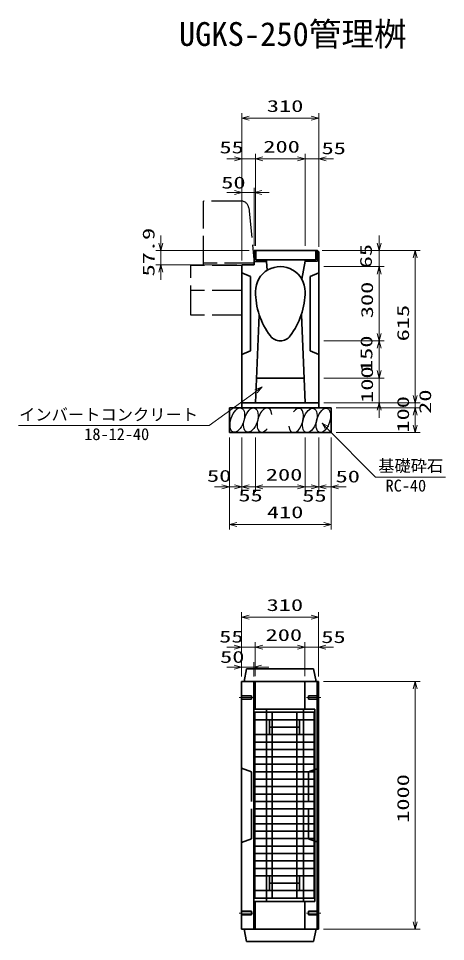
# Model space of a CAD drawing. Units: millimetres on the paper. Extents: x 15 to 1219, y 6 to 859.
# Drawn here: x 259.8 to 345.9, y 442.3 to 628.6 of the extents above; entities that cross this region are included whole.
import ezdxf
from ezdxf.enums import TextEntityAlignment as Align

# ---------------------------------------------------------------- set-up
doc = ezdxf.new("R2010")
doc.units = ezdxf.units.MM
doc.linetypes.add('DASHED', pattern=[7.5, 6, -1.5])
doc.linetypes.add('USER1', pattern=[18.5, 12, -1.5, 3.5, -1.5])
for name, color, linetype, lineweight in [('D-BMK（構造物基準線）', 2, 'USER1', 18), ('D-STR-DIM（寸法）', 7, 'Continuous', 13), ('D-STR-HTXT(基礎砕石-旗)', 7, 'Continuous', 13), ('D-STR-HTXT（旗上げ）', 7, 'Continuous', 13), ('D-STR-STRF(グリ)', 7, 'Continuous', 25), ('D-STR-STRF(歩車)', 7, 'DASHED', 25), ('D-STR-TXT(文字)', 7, 'DASHED', 18), ('D-STR（構造物）', 1, 'Continuous', 35)]:
    doc.layers.add(name, color=color, linetype=linetype, lineweight=lineweight)
doc.styles.add('ＭＳ ゴシック', font='')
doc.styles.get('ＭＳ ゴシック').set_extended_font_data('MS Gothic')

# ---------------------------------------------------------------- blocks, each defined once
blk = doc.blocks.new('_Open30')
at = {"color": 7, "linetype": 'Continuous', "lineweight": 13}
for p, q in [((-1, 0.2679), (0, 0)), ((0, 0), (-1, -0.2679)), ((0, 0), (-1, 0))]:
    blk.add_line(p, q, dxfattribs=at)

msp = doc.modelspace()

# ---------------------------------------------------------------- linework, layer by layer
at = {"layer": 'D-BMK（構造物基準線）'}
for p, q in [((304.326, 491.585), (307.175, 491.585)), ((320.75, 491.585), (317.9, 491.585)), ((304.326, 448.085), (307.175, 448.085)), ((320.75, 448.085), (317.9, 448.085))]:
    msp.add_line(p, q, dxfattribs=at)
at = {"layer": 'D-STR-DIM（寸法）'}
for p, q in [((304.839, 601.278), (304.839, 609.487)), ((304.839, 601.278), (304.839, 609.487)), ((320.339, 601.278), (320.339, 609.487)), ((320.339, 601.278), (320.339, 609.487)), ((306.339, 608.487), (318.839, 608.487)), ((306.339, 608.487), (318.839, 608.487)), ((303.339, 600.278), (301.839, 600.278)), ((303.339, 600.278), (301.839, 600.278)), ((304.839, 579.746), (304.839, 601.278)), ((304.839, 579.746), (304.839, 601.278)), ((304.839, 600.278), (307.589, 600.278)), ((304.839, 600.278), (307.589, 600.278)), ((307.589, 582.741), (307.589, 601.278)), ((307.589, 582.741), (307.589, 601.278)), ((307.589, 582.741), (307.589, 601.278)), ((307.589, 582.741), (307.589, 601.278)), ((309.089, 600.278), (310.589, 600.278)), ((309.089, 600.278), (316.089, 600.278)), ((309.089, 600.278), (310.589, 600.278)), ((309.089, 600.278), (316.089, 600.278)), ((316.089, 600.278), (314.589, 600.278)), ((316.089, 600.278), (314.589, 600.278)), ((317.589, 582.741), (317.589, 601.278)), ((317.589, 582.741), (317.589, 601.278)), ((317.589, 582.741), (317.589, 601.278)), ((317.589, 582.741), (317.589, 601.278)), ((317.589, 600.278), (320.339, 600.278)), ((317.589, 600.278), (320.339, 600.278)), ((320.339, 582.546), (320.339, 601.278)), ((320.339, 582.546), (320.339, 601.278)), ((321.839, 600.278), (323.339, 600.278)), ((321.839, 600.278), (323.339, 600.278)), ((304.839, 579.746), (304.839, 594.469)), ((304.839, 579.746), (304.839, 594.469)), ((307.339, 582.746), (307.339, 594.469)), ((307.339, 582.746), (307.339, 594.469)), ((303.339, 593.469), (301.839, 593.469)), ((303.339, 593.469), (301.839, 593.469)), ((304.839, 593.469), (307.339, 593.469)), ((304.839, 593.469), (307.339, 593.469)), ((308.839, 593.469), (310.339, 593.469)), ((308.839, 593.469), (310.339, 593.469)), ((288.504, 583.296), (288.504, 584.796)), ((332.531, 583.296), (332.531, 584.796)), ((306.339, 581.796), (287.504, 581.796)), ((288.504, 578.901), (288.504, 581.796)), ((321.054, 581.796), (333.531, 581.796)), ((332.531, 578.545), (332.531, 581.796)), ((333.531, 581.796), (340.791, 581.796)), ((339.791, 552.546), (339.791, 580.296)), ((303.839, 578.901), (287.504, 578.901)), ((321.339, 578.545), (333.531, 578.545)), ((321.339, 578.545), (333.531, 578.545)), ((288.504, 577.401), (288.504, 575.901)), ((332.531, 565.047), (332.531, 577.045)), ((332.531, 577.045), (332.531, 575.545)), ((321.339, 563.547), (333.531, 563.547)), ((321.339, 563.547), (333.531, 563.547)), ((332.531, 557.547), (332.531, 562.047)), ((332.531, 557.547), (332.531, 559.047)), ((321.339, 556.047), (333.531, 556.047)), ((321.339, 556.047), (333.531, 556.047)), ((332.531, 551.047), (332.531, 556.047)), ((339.791, 552.546), (339.791, 554.046)), ((321.339, 551.047), (333.531, 551.047)), ((321.339, 551.046), (340.791, 551.046)), ((321.339, 551.046), (340.791, 551.046)), ((323.839, 550.046), (340.791, 550.046)), ((323.839, 550.046), (340.791, 550.046)), ((332.531, 549.547), (332.531, 548.047)), ((339.791, 550.046), (339.791, 551.046)), ((339.791, 548.546), (339.791, 547.046)), ((339.791, 546.546), (339.791, 548.546)), ((302.339, 544.046), (302.339, 533.079)), ((304.839, 544.046), (304.839, 533.079)), ((304.839, 544.046), (304.839, 533.079)), ((307.589, 544.046), (307.589, 533.079)), ((307.589, 544.046), (307.589, 533.079)), ((317.589, 544.046), (317.589, 533.079)), ((317.589, 544.046), (317.589, 533.079)), ((320.339, 544.046), (320.339, 533.079)), ((320.339, 544.046), (320.339, 533.079)), ((322.839, 544.046), (322.839, 533.079)), ((323.839, 545.046), (340.791, 545.046)), ((300.839, 534.079), (299.339, 534.079)), ((303.339, 534.079), (301.839, 534.079)), ((302.339, 534.079), (304.839, 534.079)), ((302.339, 533.079), (302.339, 525.508)), ((304.839, 534.079), (307.589, 534.079)), ((306.339, 534.079), (307.839, 534.079)), ((309.089, 534.079), (310.589, 534.079)), ((309.089, 534.079), (316.089, 534.079)), ((316.089, 534.079), (314.589, 534.079)), ((318.839, 534.079), (317.339, 534.079)), ((317.589, 534.079), (320.339, 534.079)), ((320.339, 534.079), (322.839, 534.079)), ((321.839, 534.079), (323.339, 534.079)), ((322.839, 533.079), (322.839, 525.508)), ((324.339, 534.079), (325.839, 534.079)), ((303.839, 526.508), (321.339, 526.508)), ((304.788, 502.732), (304.788, 508.782)), ((320.288, 502.762), (320.288, 508.782)), ((306.288, 507.782), (318.788, 507.782)), ((303.288, 501.732), (301.788, 501.732)), ((304.788, 495.835), (304.788, 502.732)), ((304.788, 501.732), (307.538, 501.732)), ((307.538, 495.887), (307.538, 502.732)), ((307.538, 495.887), (307.538, 502.732)), ((309.038, 501.732), (310.538, 501.732)), ((309.038, 501.732), (316.038, 501.732)), ((316.038, 501.732), (314.538, 501.732)), ((317.538, 495.902), (317.538, 502.732)), ((317.538, 495.872), (317.538, 502.732)), ((317.538, 501.732), (320.288, 501.732)), ((320.288, 495.805), (320.288, 502.732)), ((321.788, 501.732), (323.288, 501.732)), ((321.288, 494.835), (340.791, 494.835)), ((339.791, 446.335), (339.791, 493.335)), ((321.288, 444.835), (340.791, 444.835))]:
    msp.add_line(p, q, dxfattribs=at)
at = {"layer": 'D-STR-HTXT(基礎砕石-旗)'}
msp.add_lwpolyline([(345.883, 536.073), (331.779, 536.073), (322.056, 545.89)], dxfattribs=at)
at = {"layer": 'D-STR-HTXT（旗上げ）'}
for p, q in [((303.288, 497.719), (301.788, 497.719)), ((304.788, 495.835), (304.788, 498.719)), ((307.288, 497.719), (304.788, 497.719)), ((307.288, 495.835), (307.288, 498.719)), ((308.788, 497.719), (310.288, 497.719))]:
    msp.add_line(p, q, dxfattribs=at)
msp.add_lwpolyline([(259.831, 546.46), (298.276, 546.46), (307.705, 553.368)], dxfattribs=at)
at = {"layer": 'D-STR-STRF(グリ)'}
for centre, major_axis in [((303.933, 547.569), (0.79, 2.421)), ((306.655, 547.569), (0.79, 2.421)), ((318.543, 547.489), (-0.771, -2.427)), ((321.264, 547.51), (-0.771, -2.427))]:
    msp.add_ellipse(centre, major_axis=major_axis, ratio=0.5139, dxfattribs=at)
for centre, major_axis in [((309.395, 547.569), (0.79, 2.421)), ((315.802, 547.467), (-0.771, -2.427))]:
    msp.add_ellipse(centre, major_axis=major_axis, ratio=0.5139, start_param=5.3575563, end_param=10.3750652, dxfattribs=at)
at = {"layer": 'D-STR-STRF(歩車)'}
for p, q in [((297.089, 578.746), (297.089, 591.746)), ((304.731, 591.746), (297.089, 591.746)), ((306.224, 590.395), (307.339, 579.246)), ((304.839, 578.746), (294.589, 578.746)), ((294.589, 568.746), (294.589, 578.746)), ((307.339, 579.246), (297.089, 579.246)), ((304.839, 578.746), (304.839, 568.746)), ((304.839, 573.746), (294.589, 573.746)), ((304.839, 568.746), (294.589, 568.746))]:
    msp.add_line(p, q, dxfattribs=at)
msp.add_arc((304.731, 590.246), 1.5, 5.71077, 89.99998, dxfattribs=at)
at = {"layer": 'D-STR（構造物）'}
for p, q in [((320.089, 581.796), (307.339, 581.796)), ((307.339, 578.901), (307.339, 581.796)), ((307.639, 581.795), (307.638, 579.895)), ((319.754, 581.796), (319.753, 579.903)), ((320.054, 581.796), (320.053, 579.603)), ((320.089, 581.796), (320.339, 581.546)), ((320.339, 581.546), (320.339, 550.046)), ((307.339, 579.595), (309.802, 579.594)), ((307.638, 579.895), (319.753, 579.903)), ((309.802, 579.894), (309.802, 579.594)), ((309.802, 579.594), (309.96, 577.798)), ((317.588, 579.604), (316.95, 575.99)), ((319.753, 579.903), (317.588, 579.904)), ((317.588, 579.904), (317.588, 579.604)), ((320.053, 579.603), (317.588, 579.604)), ((307.339, 578.901), (304.839, 578.901)), ((304.839, 578.901), (304.839, 550.046)), ((304.839, 577.296), (306.589, 576.546)), ((306.589, 576.546), (306.589, 561.546)), ((318.589, 576.546), (320.339, 577.296)), ((318.589, 561.546), (318.589, 576.546)), ((307.589, 551.046), (308.339, 568.795)), ((317.589, 551.046), (316.839, 568.867)), ((304.839, 560.796), (306.589, 561.546)), ((318.589, 561.546), (320.339, 560.796)), ((317.378, 556.046), (307.8, 556.046)), ((322.839, 550.046), (302.339, 550.046)), ((302.339, 550.046), (302.339, 545.046)), ((320.339, 551.046), (304.839, 551.046)), ((322.839, 550.046), (322.839, 545.046)), ((322.839, 545.046), (302.339, 545.046)), ((305.788, 497.335), (305.288, 494.835)), ((305.788, 497.335), (319.288, 497.335)), ((319.288, 497.335), (319.788, 494.835)), ((304.788, 494.835), (304.788, 444.835)), ((304.788, 494.835), (320.288, 494.835)), ((307.288, 444.835), (307.288, 494.835)), ((320.038, 494.835), (320.038, 444.835)), ((320.288, 494.835), (320.288, 444.835)), ((307.288, 489.26), (319.538, 489.26)), ((307.433, 451.102), (307.433, 488.602)), ((307.433, 488.602), (319.433, 488.602)), ((309.788, 450.459), (309.788, 489.261)), ((310.933, 451.102), (310.933, 488.602)), ((315.933, 488.602), (315.933, 451.102)), ((317.288, 489.22), (317.288, 450.459)), ((319.433, 488.602), (319.433, 451.102)), ((319.538, 489.26), (319.538, 450.41)), ((307.433, 487.102), (319.433, 487.102)), ((310.433, 487.102), (310.433, 484.102)), ((316.433, 487.103), (316.433, 484.102)), ((316.438, 485.602), (310.433, 485.602)), ((307.433, 484.102), (319.433, 484.102)), ((307.433, 482.602), (319.433, 482.602)), ((307.433, 481.102), (319.433, 481.102)), ((307.433, 479.602), (319.433, 479.602)), ((307.433, 478.102), (319.433, 478.102)), ((307.433, 476.602), (319.433, 476.602)), ((307.433, 475.102), (319.433, 475.102)), ((307.433, 473.602), (319.433, 473.602)), ((307.433, 472.102), (319.433, 472.102)), ((307.433, 470.602), (319.433, 470.602)), ((307.433, 469.102), (319.433, 469.102)), ((307.433, 467.602), (319.433, 467.602)), ((307.433, 466.102), (319.433, 466.102)), ((307.433, 464.602), (319.433, 464.602)), ((307.433, 463.102), (319.433, 463.102)), ((307.433, 461.602), (319.433, 461.602)), ((307.433, 460.102), (319.433, 460.102)), ((307.433, 458.602), (319.433, 458.602)), ((307.433, 457.102), (319.433, 457.102)), ((307.433, 455.602), (319.433, 455.602)), ((310.433, 455.602), (310.433, 452.602)), ((316.433, 455.602), (316.433, 452.602)), ((310.433, 454.102), (316.433, 454.102)), ((307.433, 452.602), (319.433, 452.602)), ((319.433, 451.102), (307.433, 451.102)), ((319.538, 450.41), (307.288, 450.41)), ((304.788, 444.835), (320.288, 444.835)), ((305.788, 442.335), (305.288, 444.835)), ((319.288, 442.335), (319.788, 444.835)), ((305.788, 442.335), (319.288, 442.335))]:
    msp.add_line(p, q, dxfattribs=at)
at = {"layer": 'D-STR（構造物）', "linetype": 'DASHED'}
for p, q in [((307.538, 494.835), (307.538, 489.26)), ((317.538, 494.835), (317.538, 489.366)), ((304.788, 491.935), (306.788, 491.935)), ((306.788, 491.235), (306.788, 491.935)), ((318.288, 491.235), (318.288, 491.935)), ((320.288, 491.935), (318.288, 491.935)), ((304.788, 491.235), (306.788, 491.235)), ((320.288, 491.235), (318.288, 491.235)), ((304.788, 477.335), (306.788, 476.585)), ((320.288, 477.335), (318.288, 476.585)), ((306.788, 476.585), (306.788, 463.085)), ((318.288, 476.585), (318.288, 463.085)), ((304.788, 462.335), (306.788, 463.085)), ((320.288, 462.335), (318.288, 463.085)), ((307.538, 444.835), (307.538, 450.305)), ((317.538, 444.835), (317.538, 450.305)), ((304.788, 448.435), (306.788, 448.435)), ((304.788, 447.735), (306.788, 447.735)), ((306.788, 448.435), (306.788, 447.735)), ((318.288, 448.435), (318.288, 447.735)), ((320.288, 448.435), (318.288, 448.435)), ((320.288, 447.735), (318.288, 447.735))]:
    msp.add_line(p, q, dxfattribs=at)
at = {"layer": 'D-STR（構造物）'}
for centre, radius, start, end in [((312.589, 573.546), 5, 359.17552, 180), ((322.589, 573.546), 15, 180, 216.86989), ((302.589, 573.546), 15, 323.1301, 0), ((312.589, 566.046), 2.5, 216.86987, 323.13013)]:
    msp.add_arc(centre, radius, start, end, dxfattribs=at)

# ---------------------------------------------------------------- block references
at = {"layer": 'D-STR-DIM（寸法）', "xscale": 1.5, "yscale": 1.5}
for p, rotation in [((304.839, 608.487), 180), ((304.839, 608.487), 180), ((307.589, 600.278), 180), ((307.589, 600.278), 180), ((307.589, 600.278), 180), ((307.589, 600.278), 180), ((320.339, 600.278), 180), ((320.339, 600.278), 180), ((307.339, 593.469), 180), ((307.339, 593.469), 180), ((288.504, 581.796), 270), ((332.531, 581.796), 270), ((339.791, 581.796), 90), ((288.504, 578.901), 90), ((332.531, 578.545), 90), ((332.531, 578.545), 90), ((332.531, 563.547), 270), ((332.531, 563.547), 90), ((332.531, 556.047), 270), ((332.531, 556.047), 270), ((339.791, 551.046), 270), ((339.791, 551.046), 270), ((332.531, 551.047), 90), ((339.791, 550.046), 90), ((339.791, 550.046), 90), ((339.791, 545.046), 270), ((304.839, 534.079), 180), ((307.589, 534.079), 180), ((307.589, 534.079), 180), ((320.339, 534.079), 180), ((322.839, 534.079), 180), ((302.339, 526.508), 180), ((304.788, 507.782), 180), ((307.538, 501.732), 180), ((307.538, 501.732), 180), ((320.288, 501.732), 180), ((339.791, 494.835), 90), ((339.791, 444.835), 270)]:
    msp.add_blockref('_Open30', p, dxfattribs=dict(at, rotation=rotation))
for p in [(320.339, 608.487), (320.339, 608.487), (304.839, 600.278), (304.839, 600.278), (317.589, 600.278), (317.589, 600.278), (317.589, 600.278), (317.589, 600.278), (304.839, 593.469), (304.839, 593.469), (302.339, 534.079), (304.839, 534.079), (317.589, 534.079), (317.589, 534.079), (320.339, 534.079), (322.839, 526.508), (320.288, 507.782), (304.788, 501.732), (317.538, 501.732), (317.538, 501.732)]:
    msp.add_blockref('_Open30', p, dxfattribs=at)
at = {"layer": 'D-STR-HTXT(基礎砕石-旗)', "xscale": 1.5, "yscale": 1.5, "rotation": 134.72505}
msp.add_blockref('_Open30', (321, 546.956), dxfattribs=at)
at = {"layer": 'D-STR-HTXT（旗上げ）', "xscale": 1.5, "yscale": 1.5}
for p, rotation in [((308.915, 554.255), 36.22839), ((307.288, 497.719), 180)]:
    msp.add_blockref('_Open30', p, dxfattribs=dict(at, rotation=rotation))
msp.add_blockref('_Open30', (304.788, 497.719), dxfattribs=at)

# ---------------------------------------------------------------- texts
at = {"layer": 'D-STR-DIM（寸法）', "style": 'ＭＳ ゴシック', "width": 1.5}
for s, p in [('310', (309.88, 609.024)), ('310', (309.88, 609.024)), ('55', (300.319, 600.672)), ('55', (300.319, 600.672)), ('200', (309.172, 600.816)), ('200', (309.172, 600.816)), ('55', (320.903, 600.502)), ('55', (320.903, 600.502)), ('50', (300.688, 593.571)), ('50', (300.688, 593.571)), ('50', (297.812, 534.385)), ('200', (309.672, 534.616)), ('50', (323.731, 534.266)), ('55', (304.144, 530.434)), ('55', (317.017, 530.379)), ('410', (309.88, 527.046)), ('310', (309.829, 508.319)), ('55', (300.269, 501.95)), ('200', (309.621, 502.269)), ('55', (320.852, 501.856))]:
    msp.add_text(s, height=2.405, dxfattribs=at).set_placement(p, align=Align.BOTTOM_LEFT)
for s, p in [('57.9', (287.967, 576.552)), ('65', (331.765, 578.197)), ('300', (331.994, 568.129)), ('615', (339.254, 563.458)), ('150', (331.864, 557.271)), ('100', (331.994, 551.047)), ('20', (343.706, 548.828)), ('100', (339.254, 545.046)), ('1000', (339.254, 466.294))]:
    msp.add_text(s, height=2.405, rotation=90, dxfattribs=at).set_placement(p, align=Align.BOTTOM_LEFT)
at = {"layer": 'D-STR-HTXT(基礎砕石-旗)', "style": 'ＭＳ ゴシック'}
for s, p in [('基礎砕石', (332.314, 536.407)), ('RC-40', (333.802, 532.422))]:
    msp.add_text(s, height=2.405, dxfattribs=at).set_placement(p, align=Align.BOTTOM_LEFT)
at = {"layer": 'D-STR-HTXT（旗上げ）', "style": 'ＭＳ ゴシック'}
for s, p in [('インバートコンクリート', (259.939, 546.756)), ('18-12-40', (273.082, 542.809))]:
    msp.add_text(s, height=2.405, dxfattribs=at).set_placement(p, align=Align.BOTTOM_LEFT)
at = {"layer": 'D-STR-HTXT（旗上げ）', "style": 'ＭＳ ゴシック', "width": 1.5}
msp.add_text('50', height=2.405, dxfattribs=at).set_placement((300.456, 497.853), align=Align.BOTTOM_LEFT)
at = {"layer": 'D-STR-TXT(文字)', "style": 'ＭＳ ゴシック'}
msp.add_text('UGKS-250管理桝', height=4.811, dxfattribs=at).set_placement((292.155, 621.627), align=Align.BOTTOM_LEFT)

doc.saveas('drawing.dxf')
